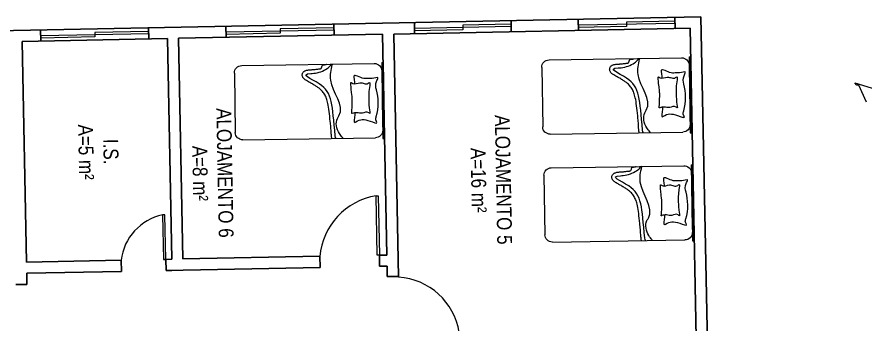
# Model space of a CAD drawing. Header units: metres. Extents: x -71 to 881, y -503 to 661.
# Drawn here: x 101.61 to 113, y -239.96 to -235.83 of the extents above; entities that cross this region are included whole.
import ezdxf

# ---------------------------------------------------------------- set-up
doc = ezdxf.new("R2010")
doc.units = ezdxf.units.M
doc.linetypes.add('ACAD_ISO02W100', pattern=[15, 12, -3])
for name, color, linetype, lineweight in [('02. Paredes', 6, 'Continuous', 30), ('03. Esquadria janelas', 2, 'Continuous', 15), ('03. Esquadria Porta', 2, 'Continuous', 15), ('05. Textos', 5, 'Continuous', 0), ('07. Mobiliário', 51, 'Continuous', 5), ('08. Projeção', 1, 'ACAD_ISO02W100', 5)]:
    doc.layers.add(name, color=color, linetype=linetype, lineweight=lineweight)
doc.layers.add('ARBRE', color=100, linetype='Continuous', lineweight=13, true_color=0x00ff3f)
doc.styles.add('ESC 1.100', font='ARIALN.TTF', dxfattribs={"height": 0.2})

# ---------------------------------------------------------------- blocks, each defined once
blk = doc.blocks.new('camasolteiro02')
for p, q in [((51.1, 0), (-51.1, 0)), ((-51.1, 0), (51.1, 0)), ((-51.1, -2), (-51.1, 0)), ((51.1, -2), (51.1, 0)), ((40, -2), (-51.1, -2)), ((35, -2), (-35, -2)), ((51.1, -2), (-34.1, -2)), ((-50, -190), (-50, -12)), ((50, -190), (50, -12)), ((40, -200), (-40, -200))]:
    blk.add_line(p, q)
for centre, radius, start, end in [((-40, -12), 10, 90, 180), ((40, -12), 10, 0, 90), ((-49, -57.4), 1.23, 90, 142.8431), ((49.1, -69.7), 1.23, 39.6145, 90), ((-40, -190), 10, 180, 270), ((40, -190), 10, 270, 0)]:
    blk.add_arc(centre, radius, start, end)
for points, knots in [([(-15.9, -39), (-16.7, -38.9), (-21.1, -38.7), (-30.8, -41.7), (-24.6, -32.2), (-24.2, -25), (-32.2, -7.2), (-25.5, -11.9), (-11.6, -6.3), (9.3, -7.2), (22.1, -11.9), (31.1, -6.5), (31, -7.8), (30.6, -11.1), (29.4, -14.9), (30.1, -21.2), (28.5, -27.9), (37.9, -40.6), (28.3, -39.2), (25.2, -38.9), (23.1, -38.9), (23, -38.9)], [81.687104, 81.687104, 81.687104, 81.687104, 84.303092, 94.490265, 95.821174, 114.974443, 124.217806, 127.994946, 132.672535, 168.407907, 181.157056, 185.083873, 185.083873, 185.083873, 194.913874, 196.95947, 203.804533, 217.332123, 221.076914, 227.501963, 227.635262, 227.635262, 227.635262, 227.635262]), ([(-12.6, -42.9), (-14.1, -43), (-15.5, -43.2), (-17, -43.3), (-16.9, -43), (-16, -40.9), (-15.4, -35.9), (-18.1, -28.7), (-13.3, -22.6), (-18.2, -18.5), (-7.8, -20.1), (1.6, -20), (11.3, -20.4), (26.3, -17.4), (22.4, -21.5), (22.9, -26.1), (25.9, -32.8), (21.3, -39), (26.3, -44.5), (21.9, -44), (0.5, -41.9), (-12.6, -42.9)], [128.109957, 128.109957, 128.109957, 128.109957, 133.877174, 133.877174, 133.877174, 134.700022, 140.852367, 148.288711, 156.818578, 158.771961, 161.075668, 177.368653, 194.033089, 200.69833, 202.514132, 207.842433, 213.9765, 223.65884, 225.88537, 231.073357, 231.878679, 231.878679, 231.878679, 231.878679]), ([(-50, -64.8), (-49.4, -65.6), (-5, -69.7), (19.9, -66.9), (37.6, -114.5), (38, -91.4), (39.4, -84.5), (43.9, -75.4), (47.1, -71.4), (49.8, -69.5), (49.3, -69), (49.2, -68.7), (49.1, -68.5)], [1.179138, 1.179138, 1.179138, 1.179138, 4.278979, 98.140229, 150.29156, 154.194563, 163.809696, 172.228699, 179.388193, 179.916356, 180.434462, 181.065997, 181.065997, 181.065997, 181.065997]), ([(-50, -70.4), (-50, -70.4), (-49.9, -70.4), (-49.3, -70.6), (-48.7, -70.7), (-48.1, -70.8), (-47.9, -70.8), (-47.5, -70.8), (-47.4, -70.8), (-46.9, -70.9), (-46.5, -70.9), (-45.4, -71), (-44.7, -71.1), (-42.5, -71.3), (-36.1, -71.4), (-32, -71.8), (-29.4, -72), (-22, -72.7), (-17.5, -73.1), (-9.5, -73.9), (-6, -74.4), (-0.3, -75.6), (2, -76.2), (6.1, -77.6), (8, -78.4), (11.4, -80.4), (13, -81.6), (16, -84.4), (17.5, -86.1), (19.4, -88.7), (19.8, -89.3), (20.7, -90.5), (21.1, -91.2), (22.5, -93.4), (23.5, -95.1), (25.2, -98.1), (26, -99.5), (27.3, -101.6), (27.8, -102.5), (28.8, -103.9), (29.2, -104.5), (29.9, -105.5), (30.2, -105.9), (30.9, -106.6), (31.2, -106.9), (31.9, -107.5), (32.3, -107.8), (33, -108.2), (33.4, -108.4), (34.3, -108.7), (34.7, -108.8), (35.7, -108.9), (36.2, -108.9), (37.3, -108.8), (37.8, -108.6), (38.8, -108.2), (39.3, -107.9), (40, -107.3), (40.3, -107), (40.8, -106.3), (41, -106), (41.4, -105.4), (41.5, -105.1), (41.9, -104.2), (42.1, -103.7), (42.4, -102.5), (42.5, -101.9), (42.7, -100.6), (42.7, -100), (42.8, -98.8), (42.9, -98.4), (42.9, -97.6), (42.9, -97.2), (42.9, -96.4), (43, -96.1), (43, -95.2), (43, -94.8), (43, -93.9), (43.1, -93.4), (43.2, -92.5), (43.2, -92), (43.4, -90.6), (43.5, -89.6), (43.7, -88), (43.8, -87.3), (43.9, -86.2), (43.9, -85.6), (44, -84.8), (44, -84.5), (44.1, -83.6), (44.1, -83), (49.1, -81.9), (49.1, -81.4), (49.2, -80), (49.2, -79.3), (49.4, -78), (49.5, -77.5), (49.6, -77), (49.7, -76.9), (49.8, -76.7), (49.8, -76.5), (49.9, -76.3), (50, -76.3), (50, -76.2)], [2.761415, 2.761415, 2.761415, 2.761415, 2.829206, 2.829206, 3.660886, 3.660886, 4.097157, 4.097157, 4.464162, 4.464162, 5.39152, 5.39152, 7.246236, 7.246236, 10.955667, 10.955667, 18.37453, 18.37453, 33.212255, 33.212255, 48.04998, 48.04998, 60.019504, 60.019504, 71.989027, 71.989027, 83.95855, 83.95855, 95.928074, 95.928074, 99.337206, 99.337206, 102.746339, 102.746339, 110.488091, 110.488091, 116.982094, 116.982094, 121.58744, 121.58744, 125.074699, 125.074699, 127.748544, 127.748544, 129.874348, 129.874348, 131.607074, 131.607074, 133.012182, 133.012182, 134.185572, 134.185572, 135.358962, 135.358962, 136.532352, 136.532352, 137.705742, 137.705742, 138.879132, 138.879132, 140.052522, 140.052522, 141.225912, 141.225912, 143.645822, 143.645822, 146.065732, 146.065732, 148.485642, 148.485642, 149.88036, 149.88036, 151.014889, 151.014889, 152.149417, 152.149417, 153.508303, 153.508303, 155.04767, 155.04767, 156.587038, 156.587038, 159.665773, 159.665773, 161.486893, 161.486893, 162.994551, 162.994551, 163.773757, 163.773757, 165.332168, 165.332168, 166.890579, 166.890579, 169.462976, 169.462976, 172.035372, 172.035372, 172.917822, 172.917822, 173.800272, 173.800272, 174.402112, 174.402112, 174.402112, 174.402112])]:
    blk.add_open_spline(points, degree=3, knots=knots)
blk.add_spline([(-49, -56.2), (-43.4, -60.3), (-23.1, -62.6), (-19.7, -60.5), (28.6, -70.8), (49.1, -68.5)], degree=3)
blk = doc.blocks.new('WMF2', base_point=(0, 0.01))
at = {"color": 251, "lineweight": 0, "true_color": 0x636466}
for points in [[(220.57, -50.22), (221.79, -50.2), (214.78, -54.92)], [(213, -49.09), (219.97, -50.84), (220.57, -50.22), (220.57, -50.22)]]:
    blk.add_lwpolyline(points, dxfattribs=at)

msp = doc.modelspace()

# ---------------------------------------------------------------- linework, layer by layer
msp.add_line((106.478, -239.037), (106.578, -239.035))
at = {"layer": '02. Paredes'}
for p, q in [((98.378, -236.075), (110.796, -235.831)), ((110.446, -235.838), (110.449, -235.988)), ((110.449, -235.988), (110.446, -235.838)), ((110.449, -235.988), (110.446, -235.838)), ((110.796, -235.831), (111.057, -249.139)), ((104.42, -236.106), (104.417, -235.956)), ((105.867, -235.928), (105.87, -236.078)), ((105.87, -236.078), (105.867, -235.928)), ((105.87, -236.078), (105.867, -235.928)), ((106.95, -236.057), (106.947, -235.907)), ((108.249, -236.031), (108.247, -235.881)), ((108.247, -235.881), (108.249, -236.031)), ((108.249, -236.031), (108.247, -235.881)), ((108.249, -236.031), (108.247, -235.881)), ((109.149, -236.014), (109.146, -235.864)), ((101.931, -236.155), (101.928, -236.005)), ((103.377, -235.977), (103.38, -236.127)), ((103.38, -236.127), (103.377, -235.977)), ((103.38, -236.127), (103.377, -235.977)), ((103.78, -236.119), (106.52, -236.065)), ((106.52, -236.065), (106.578, -239.035)), ((106.67, -236.062), (110.649, -235.984)), ((106.67, -236.062), (106.734, -239.332)), ((110.649, -235.984), (110.449, -235.988)), ((110.649, -235.984), (110.731, -240.144)), ((101.681, -236.16), (103.63, -236.122)), ((101.681, -236.16), (101.739, -239.13)), ((103.63, -236.122), (103.689, -239.091)), ((103.78, -236.119), (103.839, -239.088)), ((106.578, -239.035), (106.478, -239.037)), ((106.478, -239.037), (106.481, -239.187)), ((101.739, -239.13), (103.009, -239.105)), ((103.012, -239.255), (103.009, -239.105)), ((103.579, -239.094), (103.689, -239.091)), ((103.689, -239.091), (103.579, -239.094)), ((103.689, -239.091), (103.609, -239.093)), ((103.689, -239.091), (103.609, -239.093)), ((103.612, -239.243), (103.609, -239.093)), ((103.839, -239.088), (105.678, -239.052)), ((105.678, -239.052), (105.681, -239.202)), ((101.742, -239.28), (103.012, -239.255)), ((103.612, -239.243), (105.681, -239.202)), ((103.692, -239.241), (103.612, -239.243)), ((106.481, -239.187), (106.581, -239.185)), ((106.581, -239.185), (106.584, -239.325)), ((101.742, -239.28), (101.745, -239.43)), ((106.734, -239.322), (106.584, -239.325)), ((101.595, -239.433), (101.745, -239.43))]:
    msp.add_line(p, q, dxfattribs=at)
at = {"layer": '03. Esquadria janelas'}
for p, q in [((108.248, -235.961), (106.948, -235.987)), ((108.247, -235.931), (107.598, -235.944)), ((107.598, -235.944), (107.599, -236.004)), ((110.448, -235.918), (109.148, -235.944)), ((109.798, -235.961), (109.148, -235.974)), ((110.447, -235.888), (109.797, -235.901)), ((109.797, -235.901), (109.798, -235.961)), ((103.379, -236.057), (101.929, -236.085)), ((103.378, -236.027), (102.654, -236.041)), ((102.654, -236.041), (102.655, -236.101)), ((105.869, -236.008), (104.419, -236.036)), ((105.144, -236.052), (104.419, -236.066)), ((105.868, -235.978), (105.143, -235.992)), ((105.143, -235.992), (105.144, -236.052)), ((107.599, -236.004), (106.949, -236.017)), ((102.655, -236.101), (101.93, -236.115))]:
    msp.add_line(p, q, dxfattribs=at)
at = {"layer": '03. Esquadria Porta'}
for points in [[(106.432, -238.237), (106.462, -238.237), (106.478, -239.037), (106.448, -239.037)], [(103.567, -238.494), (103.579, -239.094), (103.609, -239.093), (103.597, -238.493)]]:
    msp.add_lwpolyline(points, close=True, dxfattribs=at)
at = {"layer": '08. Projeção'}
for centre, radius, start, end in [((106.581, -239.132), 0.906, 99.4458, 174.9904), ((103.717, -239.191), 0.713, 102.1223, 173.0621), ((106.676, -240.213), 0.883, 8.9324, 86.252)]:
    msp.add_arc(centre, radius, start, end, dxfattribs=at)

# ---------------------------------------------------------------- block references
at = {"layer": '07. Mobiliário', "xscale": -0.01, "yscale": 0.01, "zscale": 0.01, "rotation": 270.8801066568478}
for p in [(110.664, -236.88), (106.536, -236.956), (110.693, -238.331)]:
    msp.add_blockref('camasolteiro02', p, dxfattribs=at)
at = {"layer": 'ARBRE', "color": 251, "lineweight": 5, "true_color": 0x636466, "xscale": 0.03451886634015593, "yscale": 0.03451886634015593, "zscale": 0.03451886634015593, "rotation": 128.5771086415459}
msp.add_blockref('WMF2', (116.28, -243.782), dxfattribs=at)

# ---------------------------------------------------------------- texts
at = {"layer": '05. Textos', "char_height": 0.2, "width": 6.86676, "attachment_point": 2, "rotation": 271.0931, "style": 'ESC 1.100'}
for s, insert in [('ALOJAMENTO 6\\PA=8 m²', (104.504, -237.928)), ('ALOJAMENTO 5\\PA=16 m²', (108.244, -238.02)), ('I.S.\\PA=5 m²', (102.972, -237.642))]:
    msp.add_mtext(s, dxfattribs=dict(at, insert=insert))

doc.saveas('drawing.dxf')
